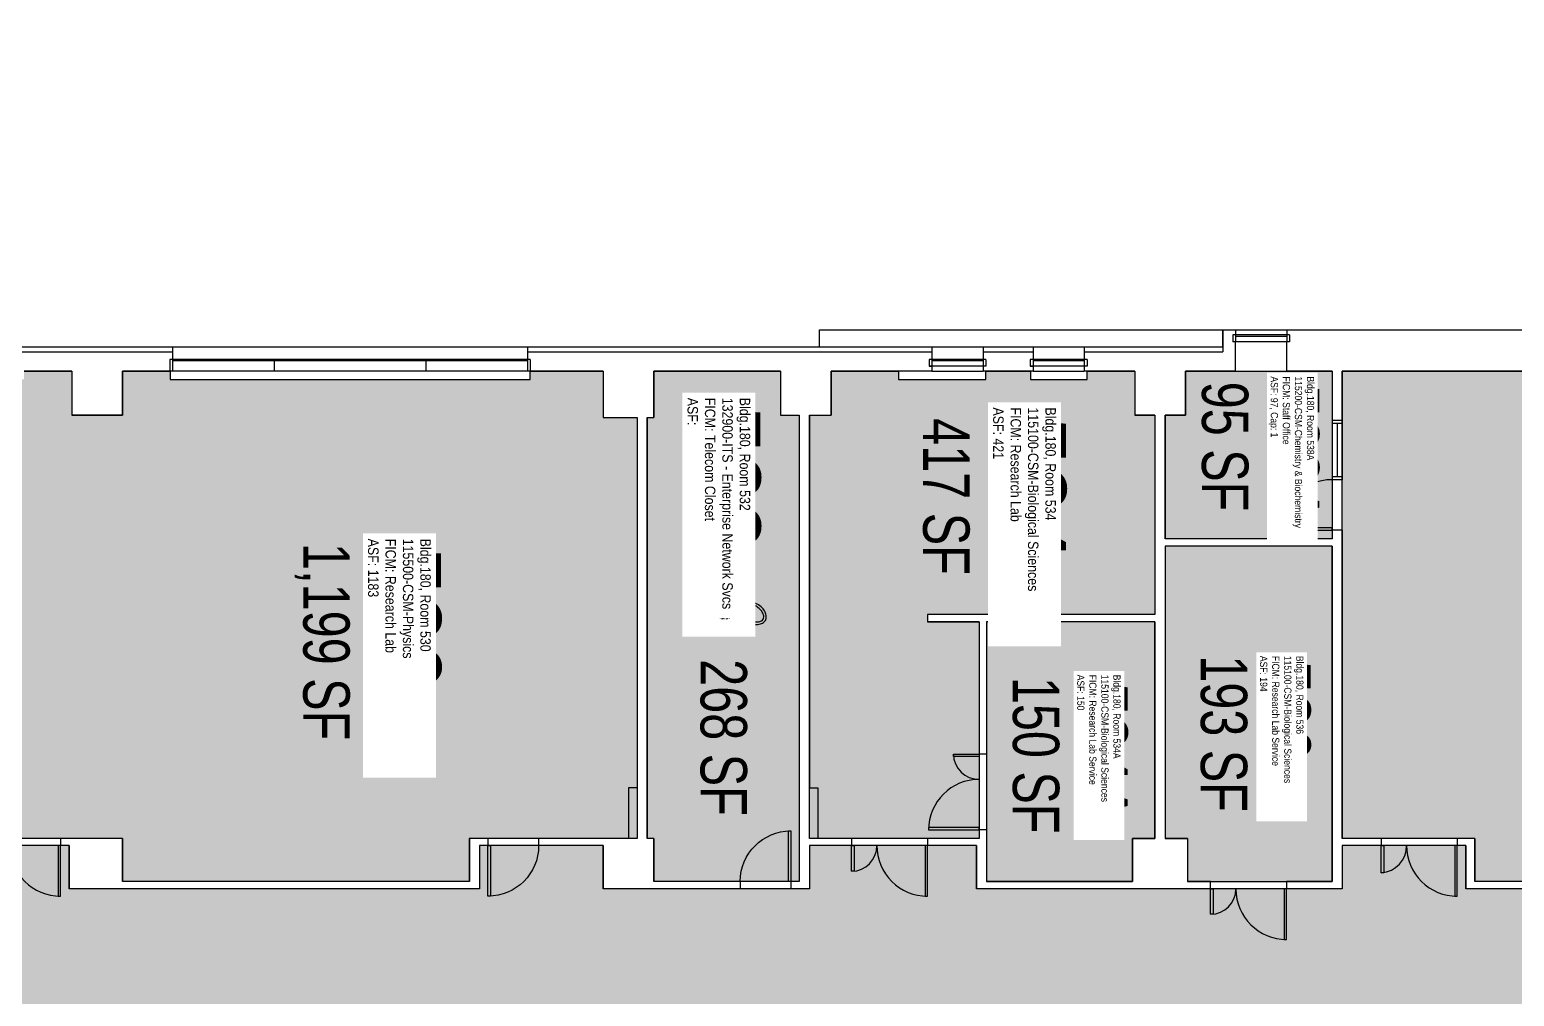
# Model space of a CAD drawing. Header units: inches. Extents: x 69212140 to 69217823, y 27675428 to 27678928.
# Drawn here: x 69215537 to 69216593, y 27678235 to 27678923 of the extents above; entities that cross this region are included whole.
import ezdxf
from ezdxf.enums import TextEntityAlignment as Align

# ---------------------------------------------------------------- set-up
doc = ezdxf.new("R2010")
doc.units = ezdxf.units.IN
doc.header["$LTSCALE"] = 0.25
doc.header["$MEASUREMENT"] = 0
doc.layers.get('0').update_dxf_attribs({"linetype": 'CONTINUOUS'})
for name, color, linetype in [('A-DOOR', 2, 'CONTINUOUS'), ('A-FLOR', 3, 'CONTINUOUS'), ('A-GLAZ', 1, 'CONTINUOUS'), ('A-IDEN-ICON', 4, 'CONTINUOUS'), ('A-IDEN-RNUM', 7, 'CONTINUOUS'), ('A-IDEN-SNUM', 4, 'CONTINUOUS'), ('A-IDEN-VNUM', 4, 'CONTINUOUS'), ('A-WALL', 5, 'CONTINUOUS'), ('AREA-ASSIGN', 7, 'CONTINUOUS'), ('AREA-GROSS', 1, 'CONTINUOUS'), ('AREA-TEXT', 3, 'CONTINUOUS'), ('Rooms-Category-Color', 7, 'CONTINUOUS'), ('Rooms-College-Color', 7, 'CONTINUOUS'), ('Rooms-Department-Color', 7, 'CONTINUOUS'), ('Rooms-Division-Color', 7, 'CONTINUOUS'), ('Rooms-Information', 7, 'CONTINUOUS')]:
    doc.layers.add(name, color=color, linetype=linetype)
doc.styles.add('CP_AREA', font='arial.ttf', dxfattribs={"height": 15})
doc.styles.add('CP_ROOMSNUMBER', font='arial.ttf', dxfattribs={"height": 1})
doc.styles.add('CP_ROOMVNUMBER', font='arial.ttf', dxfattribs={"width": 0.85, "height": 0.075})

# ---------------------------------------------------------------- blocks, each defined once
blk = doc.blocks.new('Z08D36')
at = {"linetype": 'Continuous', "lineweight": -3}
blk.add_lwpolyline([(-18, 0), (-16.25, 0), (-16.25, 36), (-18, 36)], close=True, dxfattribs=at)
blk.add_arc((-18, 0), 36, 0, 90)
blk = doc.blocks.new('CPPHONE')
for p, q in [((0.0096, 0.0252), (-0.0196, -0.0252)), ((0.0169, 0.0279), (-0.0182, -0.0329))]:
    blk.add_line(p, q)
for points in [[(0.0288, 0.0786, 0.139889), (0.0216, 0.0804, 0.107118), (0.0122, 0.0781, 0.079812), (0.0039, 0.0722, 0.067459), (-0.0035, 0.0626, 0.067459), (-0.008, 0.0515, 0.079812), (-0.009, 0.0413, 0.107118), (-0.0064, 0.032, 0.139889), (-0.0012, 0.0267, 0.139889), (0.0061, 0.0248, 0.107118), (0.0155, 0.0272, 0.079812), (0.0238, 0.0331, 0.067459), (0.0312, 0.0426, 0.067459), (0.0357, 0.0538, 0.079812), (0.0367, 0.0639, 0.107118), (0.034, 0.0732, 0.139889)], [(0.0263, 0.0743, 0.139889), (0.0218, 0.0754, 0.107118), (0.0144, 0.0736, 0.079812), (0.0074, 0.0686, 0.067459), (0.0008, 0.0601, 0.067459), (-0.0032, 0.0502, 0.079812), (-0.004, 0.0417, 0.107118), (-0.0019, 0.0344, 0.139889), (0.0013, 0.031, 0.139889), (0.0059, 0.0298, 0.107118), (0.0133, 0.0317, 0.079812), (0.0203, 0.0367, 0.067459), (0.0268, 0.0451, 0.067459), (0.0309, 0.055, 0.079812), (0.0317, 0.0636, 0.107118), (0.0296, 0.0709, 0.139889)], [(-0.0262, -0.0167, 0.139889), (-0.0334, -0.0148, 0.107118), (-0.0428, -0.0172, 0.079812), (-0.0511, -0.0231, 0.067459), (-0.0585, -0.0326, 0.067459), (-0.063, -0.0438, 0.079812), (-0.064, -0.0539, 0.107118), (-0.0614, -0.0632, 0.139889), (-0.0562, -0.0686, 0.139889), (-0.0489, -0.0704, 0.107118), (-0.0395, -0.0681, 0.079812), (-0.0312, -0.0622, 0.067459), (-0.0238, -0.0526, 0.067459), (-0.0193, -0.0415, 0.079812), (-0.0183, -0.0313, 0.107118), (-0.021, -0.022, 0.139889)], [(-0.0287, -0.021, 0.139889), (-0.0332, -0.0198, 0.107118), (-0.0406, -0.0217, 0.079812), (-0.0476, -0.0267, 0.067459), (-0.0542, -0.0351, 0.067459), (-0.0582, -0.045, 0.079812), (-0.059, -0.0536, 0.107118), (-0.0569, -0.0609, 0.139889), (-0.0537, -0.0643, 0.139889), (-0.0491, -0.0654, 0.107118), (-0.0417, -0.0636, 0.079812), (-0.0347, -0.0586, 0.067459), (-0.0282, -0.0501, 0.067459), (-0.0241, -0.0402, 0.079812), (-0.0233, -0.0317, 0.107118), (-0.0254, -0.0244, 0.139889)]]:
    blk.add_lwpolyline(points, format="xyb", close=True)
for points in [[(0.0364, 0.0572), (0.0417, 0.0308), (0.0382, 0.0108), (0.0082, -0.0411), (-0.0083, -0.0558), (-0.0338, -0.0645)], [(0.0334, 0.047), (0.0366, 0.0307), (0.0334, 0.0126), (0.0043, -0.0379), (-0.0109, -0.0514), (-0.0265, -0.0567)]]:
    blk.add_lwpolyline(points)

msp = doc.modelspace()

# ---------------------------------------------------------------- hatches: boundary and pattern name
at = {"layer": 'Rooms-Category-Color', "true_color": 0xe3f498}
for points in [[(69215893.2, 27678679.6), (69215945.2, 27678679.6), (69215945.2, 27678646.6), (69215969.2, 27678646.6), (69215969.2, 27678347), (69215945.2, 27678347), (69215945.2, 27678347), (69215850, 27678347), (69215850, 27678316.3), (69215603.2, 27678316.3), (69215603.2, 27678347), (69215461.8, 27678347), (69215461.8, 27678679.6), (69215492.9, 27678679.6), (69215492.9, 27678673.6), (69215533.2, 27678673.6), (69215533.2, 27678679.6), (69215567.2, 27678679.6), (69215567.2, 27678648.1), (69215603.2, 27678648.1), (69215603.2, 27678679.6), (69215637.2, 27678679.6), (69215637.2, 27678673.6), (69215893.2, 27678673.6), (69215893.2, 27678679.6)], [(69216289.4, 27678679.6), (69216323.2, 27678679.6), (69216323.2, 27678648.1), (69216337.6, 27678648.1), (69216337.6, 27678506.3), (69216175.8, 27678506.3), (69216175.8, 27678501), (69216212.6, 27678501), (69216212.6, 27678347), (69216091.8, 27678347), (69216091.8, 27678648.1), (69216107.2, 27678648.1), (69216107.2, 27678679.6), (69216155.2, 27678679.6), (69216155.2, 27678673.6), (69216217.4, 27678673.6), (69216217.4, 27678679.6), (69216249, 27678679.6), (69216249, 27678673.6), (69216289.4, 27678673.6)], [(69216793.3, 27678679.6), (69216842.6, 27678679.6), (69216842.6, 27678316.3), (69216738.7, 27678316.3), (69216738.7, 27678347), (69216699.7, 27678347), (69216699.7, 27678316.3), (69216608.2, 27678316.3), (69216608.2, 27678347), (69216602.9, 27678347), (69216602.9, 27678316.3), (69216565.1, 27678316.3), (69216565.1, 27678347), (69216470.8, 27678347), (69216470.8, 27678679.6), (69216701.2, 27678679.6), (69216701.2, 27678648.1), (69216737.2, 27678648.1), (69216737.2, 27678679.6), (69216752.9, 27678679.6), (69216754.9, 27678679.6), (69216791.3, 27678679.6)], [(69216344.8, 27678555), (69216344.8, 27678347), (69216360.7, 27678347), (69216360.7, 27678316.3), (69216463.6, 27678316.3), (69216463.6, 27678555)], [(69216217.8, 27678501), (69216217.8, 27678316.3), (69216321.7, 27678316.3), (69216321.7, 27678347), (69216337.6, 27678347), (69216337.6, 27678501)]]:
    msp.add_hatch(color=61, dxfattribs=at).paths.add_polyline_path(points)
at = {"layer": 'Rooms-Category-Color', "true_color": 0xadadad}
for points in [[(69216084.6, 27678316.3), (69215981.2, 27678316.3), (69215981.2, 27678347), (69215976.4, 27678347), (69215976.4, 27678646.6), (69215981.2, 27678646.6), (69215981.2, 27678679.6), (69216071.2, 27678679.6), (69216071.2, 27678648.1), (69216084.6, 27678648.1)], [(69217597.6, 27678311), (69217220.6, 27678311), (69217220.6, 27678341.8), (69217120.2, 27678341.8), (69217120.2, 27678311), (69216935.8, 27678311), (69216935.8, 27678341.8), (69216847.8, 27678341.8), (69216847.8, 27678311), (69216558.6, 27678311), (69216558.6, 27678341.8), (69216470.8, 27678341.8), (69216470.8, 27678311), (69216210.6, 27678311), (69216210.6, 27678341.8), (69216091.8, 27678341.8), (69216091.8, 27678311), (69215945.2, 27678311), (69215945.2, 27678341.8), (69215857.2, 27678341.8), (69215857.2, 27678311), (69215565.2, 27678311), (69215565.2, 27678341.8), (69215461.8, 27678341.8), (69215461.8, 27678314.5), (69215455.3, 27678314.5), (69215455.3, 27678316.1), (69215406, 27678316.1), (69215406, 27678311.1), (69215315.2, 27678311), (69215315.2, 27678215), (69215351.2, 27678215), (69215351.2, 27678197), (69215400.8, 27678197), (69215400.8, 27678215), (69215406, 27678215), (69215406, 27678209.9), (69215455.3, 27678209.9), (69215455.3, 27678211.5), (69215462.4, 27678211.5), (69215462.4, 27678215), (69215605.2, 27678215), (69215605.2, 27678184.3), (69215803.8, 27678184.3), (69215803.8, 27678215), (69216361.2, 27678215), (69216361.2, 27678184.3), (69216464.6, 27678184.3), (69216464.6, 27678215), (69216595.8, 27678215), (69216595.8, 27678184.3), (69216701.2, 27678184.3), (69216701.2, 27678215), (69216851.3, 27678215), (69216851.3, 27678179), (69216843.9, 27678179), (69216843.9, 27678149.7), (69216861.3, 27678084.6), (69217187.4, 27678172), (69217187.4, 27678215), (69217597.6, 27678215)]]:
    msp.add_hatch(color=253, dxfattribs=at).paths.add_polyline_path(points)
at = {"layer": 'Rooms-Category-Color', "true_color": 0xfa9ba3}
msp.add_hatch(color=241, dxfattribs=at).paths.add_polyline_path([(69216433.3, 27678679.6), (69216463.6, 27678679.6), (69216463.6, 27678560.3), (69216344.8, 27678560.2), (69216344.8, 27678648.1), (69216359.2, 27678648.1), (69216359.2, 27678679.6), (69216392.9, 27678679.6), (69216394.9, 27678679.6), (69216431.3, 27678679.6), (69216433.3, 27678679.6)])
at = {"layer": 'Rooms-College-Color', "true_color": 0xffe090}
for points in [[(69215893.2, 27678679.6), (69215945.2, 27678679.6), (69215945.2, 27678646.6), (69215969.2, 27678646.6), (69215969.2, 27678347), (69215945.2, 27678347), (69215945.2, 27678347), (69215850, 27678347), (69215850, 27678316.3), (69215603.2, 27678316.3), (69215603.2, 27678347), (69215461.8, 27678347), (69215461.8, 27678679.6), (69215492.9, 27678679.6), (69215492.9, 27678673.6), (69215533.2, 27678673.6), (69215533.2, 27678679.6), (69215567.2, 27678679.6), (69215567.2, 27678648.1), (69215603.2, 27678648.1), (69215603.2, 27678679.6), (69215637.2, 27678679.6), (69215637.2, 27678673.6), (69215893.2, 27678673.6), (69215893.2, 27678679.6)], [(69216289.4, 27678679.6), (69216323.2, 27678679.6), (69216323.2, 27678648.1), (69216337.6, 27678648.1), (69216337.6, 27678506.3), (69216175.8, 27678506.3), (69216175.8, 27678501), (69216212.6, 27678501), (69216212.6, 27678347), (69216091.8, 27678347), (69216091.8, 27678648.1), (69216107.2, 27678648.1), (69216107.2, 27678679.6), (69216155.2, 27678679.6), (69216155.2, 27678673.6), (69216217.4, 27678673.6), (69216217.4, 27678679.6), (69216249, 27678679.6), (69216249, 27678673.6), (69216289.4, 27678673.6)], [(69216433.3, 27678679.6), (69216463.6, 27678679.6), (69216463.6, 27678560.3), (69216344.8, 27678560.2), (69216344.8, 27678648.1), (69216359.2, 27678648.1), (69216359.2, 27678679.6), (69216392.9, 27678679.6), (69216394.9, 27678679.6), (69216431.3, 27678679.6), (69216433.3, 27678679.6)], [(69216793.3, 27678679.6), (69216842.6, 27678679.6), (69216842.6, 27678316.3), (69216738.7, 27678316.3), (69216738.7, 27678347), (69216699.7, 27678347), (69216699.7, 27678316.3), (69216608.2, 27678316.3), (69216608.2, 27678347), (69216602.9, 27678347), (69216602.9, 27678316.3), (69216565.1, 27678316.3), (69216565.1, 27678347), (69216470.8, 27678347), (69216470.8, 27678679.6), (69216701.2, 27678679.6), (69216701.2, 27678648.1), (69216737.2, 27678648.1), (69216737.2, 27678679.6), (69216752.9, 27678679.6), (69216754.9, 27678679.6), (69216791.3, 27678679.6)], [(69216344.8, 27678555), (69216344.8, 27678347), (69216360.7, 27678347), (69216360.7, 27678316.3), (69216463.6, 27678316.3), (69216463.6, 27678555)], [(69216217.8, 27678501), (69216217.8, 27678316.3), (69216321.7, 27678316.3), (69216321.7, 27678347), (69216337.6, 27678347), (69216337.6, 27678501)]]:
    msp.add_hatch(color=41, dxfattribs=at).paths.add_polyline_path(points)
at = {"layer": 'Rooms-College-Color', "true_color": 0xadadad}
for points in [[(69216084.6, 27678316.3), (69215981.2, 27678316.3), (69215981.2, 27678347), (69215976.4, 27678347), (69215976.4, 27678646.6), (69215981.2, 27678646.6), (69215981.2, 27678679.6), (69216071.2, 27678679.6), (69216071.2, 27678648.1), (69216084.6, 27678648.1)], [(69217597.6, 27678311), (69217220.6, 27678311), (69217220.6, 27678341.8), (69217120.2, 27678341.8), (69217120.2, 27678311), (69216935.8, 27678311), (69216935.8, 27678341.8), (69216847.8, 27678341.8), (69216847.8, 27678311), (69216558.6, 27678311), (69216558.6, 27678341.8), (69216470.8, 27678341.8), (69216470.8, 27678311), (69216210.6, 27678311), (69216210.6, 27678341.8), (69216091.8, 27678341.8), (69216091.8, 27678311), (69215945.2, 27678311), (69215945.2, 27678341.8), (69215857.2, 27678341.8), (69215857.2, 27678311), (69215565.2, 27678311), (69215565.2, 27678341.8), (69215461.8, 27678341.8), (69215461.8, 27678314.5), (69215455.3, 27678314.5), (69215455.3, 27678316.1), (69215406, 27678316.1), (69215406, 27678311.1), (69215315.2, 27678311), (69215315.2, 27678215), (69215351.2, 27678215), (69215351.2, 27678197), (69215400.8, 27678197), (69215400.8, 27678215), (69215406, 27678215), (69215406, 27678209.9), (69215455.3, 27678209.9), (69215455.3, 27678211.5), (69215462.4, 27678211.5), (69215462.4, 27678215), (69215605.2, 27678215), (69215605.2, 27678184.3), (69215803.8, 27678184.3), (69215803.8, 27678215), (69216361.2, 27678215), (69216361.2, 27678184.3), (69216464.6, 27678184.3), (69216464.6, 27678215), (69216595.8, 27678215), (69216595.8, 27678184.3), (69216701.2, 27678184.3), (69216701.2, 27678215), (69216851.3, 27678215), (69216851.3, 27678179), (69216843.9, 27678179), (69216843.9, 27678149.7), (69216861.3, 27678084.6), (69217187.4, 27678172), (69217187.4, 27678215), (69217597.6, 27678215)]]:
    msp.add_hatch(color=253, dxfattribs=at).paths.add_polyline_path(points)
at = {"layer": 'Rooms-Department-Color', "true_color": 0xffe090}
for points in [[(69215893.2, 27678679.6), (69215945.2, 27678679.6), (69215945.2, 27678646.6), (69215969.2, 27678646.6), (69215969.2, 27678347), (69215945.2, 27678347), (69215945.2, 27678347), (69215850, 27678347), (69215850, 27678316.3), (69215603.2, 27678316.3), (69215603.2, 27678347), (69215461.8, 27678347), (69215461.8, 27678679.6), (69215492.9, 27678679.6), (69215492.9, 27678673.6), (69215533.2, 27678673.6), (69215533.2, 27678679.6), (69215567.2, 27678679.6), (69215567.2, 27678648.1), (69215603.2, 27678648.1), (69215603.2, 27678679.6), (69215637.2, 27678679.6), (69215637.2, 27678673.6), (69215893.2, 27678673.6), (69215893.2, 27678679.6)], [(69216289.4, 27678679.6), (69216323.2, 27678679.6), (69216323.2, 27678648.1), (69216337.6, 27678648.1), (69216337.6, 27678506.3), (69216175.8, 27678506.3), (69216175.8, 27678501), (69216212.6, 27678501), (69216212.6, 27678347), (69216091.8, 27678347), (69216091.8, 27678648.1), (69216107.2, 27678648.1), (69216107.2, 27678679.6), (69216155.2, 27678679.6), (69216155.2, 27678673.6), (69216217.4, 27678673.6), (69216217.4, 27678679.6), (69216249, 27678679.6), (69216249, 27678673.6), (69216289.4, 27678673.6)], [(69216433.3, 27678679.6), (69216463.6, 27678679.6), (69216463.6, 27678560.3), (69216344.8, 27678560.2), (69216344.8, 27678648.1), (69216359.2, 27678648.1), (69216359.2, 27678679.6), (69216392.9, 27678679.6), (69216394.9, 27678679.6), (69216431.3, 27678679.6), (69216433.3, 27678679.6)], [(69216793.3, 27678679.6), (69216842.6, 27678679.6), (69216842.6, 27678316.3), (69216738.7, 27678316.3), (69216738.7, 27678347), (69216699.7, 27678347), (69216699.7, 27678316.3), (69216608.2, 27678316.3), (69216608.2, 27678347), (69216602.9, 27678347), (69216602.9, 27678316.3), (69216565.1, 27678316.3), (69216565.1, 27678347), (69216470.8, 27678347), (69216470.8, 27678679.6), (69216701.2, 27678679.6), (69216701.2, 27678648.1), (69216737.2, 27678648.1), (69216737.2, 27678679.6), (69216752.9, 27678679.6), (69216754.9, 27678679.6), (69216791.3, 27678679.6)], [(69216344.8, 27678555), (69216344.8, 27678347), (69216360.7, 27678347), (69216360.7, 27678316.3), (69216463.6, 27678316.3), (69216463.6, 27678555)], [(69216217.8, 27678501), (69216217.8, 27678316.3), (69216321.7, 27678316.3), (69216321.7, 27678347), (69216337.6, 27678347), (69216337.6, 27678501)]]:
    msp.add_hatch(color=41, dxfattribs=at).paths.add_polyline_path(points)
at = {"layer": 'Rooms-Department-Color', "true_color": 0xacacac}
for points in [[(69216084.6, 27678316.3), (69215981.2, 27678316.3), (69215981.2, 27678347), (69215976.4, 27678347), (69215976.4, 27678646.6), (69215981.2, 27678646.6), (69215981.2, 27678679.6), (69216071.2, 27678679.6), (69216071.2, 27678648.1), (69216084.6, 27678648.1)], [(69217597.6, 27678311), (69217220.6, 27678311), (69217220.6, 27678341.8), (69217120.2, 27678341.8), (69217120.2, 27678311), (69216935.8, 27678311), (69216935.8, 27678341.8), (69216847.8, 27678341.8), (69216847.8, 27678311), (69216558.6, 27678311), (69216558.6, 27678341.8), (69216470.8, 27678341.8), (69216470.8, 27678311), (69216210.6, 27678311), (69216210.6, 27678341.8), (69216091.8, 27678341.8), (69216091.8, 27678311), (69215945.2, 27678311), (69215945.2, 27678341.8), (69215857.2, 27678341.8), (69215857.2, 27678311), (69215565.2, 27678311), (69215565.2, 27678341.8), (69215461.8, 27678341.8), (69215461.8, 27678314.5), (69215455.3, 27678314.5), (69215455.3, 27678316.1), (69215406, 27678316.1), (69215406, 27678311.1), (69215315.2, 27678311), (69215315.2, 27678215), (69215351.2, 27678215), (69215351.2, 27678197), (69215400.8, 27678197), (69215400.8, 27678215), (69215406, 27678215), (69215406, 27678209.9), (69215455.3, 27678209.9), (69215455.3, 27678211.5), (69215462.4, 27678211.5), (69215462.4, 27678215), (69215605.2, 27678215), (69215605.2, 27678184.3), (69215803.8, 27678184.3), (69215803.8, 27678215), (69216361.2, 27678215), (69216361.2, 27678184.3), (69216464.6, 27678184.3), (69216464.6, 27678215), (69216595.8, 27678215), (69216595.8, 27678184.3), (69216701.2, 27678184.3), (69216701.2, 27678215), (69216851.3, 27678215), (69216851.3, 27678179), (69216843.9, 27678179), (69216843.9, 27678149.7), (69216861.3, 27678084.6), (69217187.4, 27678172), (69217187.4, 27678215), (69217597.6, 27678215)]]:
    msp.add_hatch(color=253, dxfattribs=at).paths.add_polyline_path(points)
at = {"layer": 'Rooms-Division-Color', "true_color": 0xffe090}
for points in [[(69215893.2, 27678679.6), (69215945.2, 27678679.6), (69215945.2, 27678646.6), (69215969.2, 27678646.6), (69215969.2, 27678347), (69215945.2, 27678347), (69215945.2, 27678347), (69215850, 27678347), (69215850, 27678316.3), (69215603.2, 27678316.3), (69215603.2, 27678347), (69215461.8, 27678347), (69215461.8, 27678679.6), (69215492.9, 27678679.6), (69215492.9, 27678673.6), (69215533.2, 27678673.6), (69215533.2, 27678679.6), (69215567.2, 27678679.6), (69215567.2, 27678648.1), (69215603.2, 27678648.1), (69215603.2, 27678679.6), (69215637.2, 27678679.6), (69215637.2, 27678673.6), (69215893.2, 27678673.6), (69215893.2, 27678679.6)], [(69216289.4, 27678679.6), (69216323.2, 27678679.6), (69216323.2, 27678648.1), (69216337.6, 27678648.1), (69216337.6, 27678506.3), (69216175.8, 27678506.3), (69216175.8, 27678501), (69216212.6, 27678501), (69216212.6, 27678347), (69216091.8, 27678347), (69216091.8, 27678648.1), (69216107.2, 27678648.1), (69216107.2, 27678679.6), (69216155.2, 27678679.6), (69216155.2, 27678673.6), (69216217.4, 27678673.6), (69216217.4, 27678679.6), (69216249, 27678679.6), (69216249, 27678673.6), (69216289.4, 27678673.6)], [(69216433.3, 27678679.6), (69216463.6, 27678679.6), (69216463.6, 27678560.3), (69216344.8, 27678560.2), (69216344.8, 27678648.1), (69216359.2, 27678648.1), (69216359.2, 27678679.6), (69216392.9, 27678679.6), (69216394.9, 27678679.6), (69216431.3, 27678679.6), (69216433.3, 27678679.6)], [(69216793.3, 27678679.6), (69216842.6, 27678679.6), (69216842.6, 27678316.3), (69216738.7, 27678316.3), (69216738.7, 27678347), (69216699.7, 27678347), (69216699.7, 27678316.3), (69216608.2, 27678316.3), (69216608.2, 27678347), (69216602.9, 27678347), (69216602.9, 27678316.3), (69216565.1, 27678316.3), (69216565.1, 27678347), (69216470.8, 27678347), (69216470.8, 27678679.6), (69216701.2, 27678679.6), (69216701.2, 27678648.1), (69216737.2, 27678648.1), (69216737.2, 27678679.6), (69216752.9, 27678679.6), (69216754.9, 27678679.6), (69216791.3, 27678679.6)], [(69216344.8, 27678555), (69216344.8, 27678347), (69216360.7, 27678347), (69216360.7, 27678316.3), (69216463.6, 27678316.3), (69216463.6, 27678555)], [(69216217.8, 27678501), (69216217.8, 27678316.3), (69216321.7, 27678316.3), (69216321.7, 27678347), (69216337.6, 27678347), (69216337.6, 27678501)]]:
    msp.add_hatch(color=41, dxfattribs=at).paths.add_polyline_path(points)
at = {"layer": 'Rooms-Division-Color', "true_color": 0xadadad}
for points in [[(69216084.6, 27678316.3), (69215981.2, 27678316.3), (69215981.2, 27678347), (69215976.4, 27678347), (69215976.4, 27678646.6), (69215981.2, 27678646.6), (69215981.2, 27678679.6), (69216071.2, 27678679.6), (69216071.2, 27678648.1), (69216084.6, 27678648.1)], [(69217597.6, 27678311), (69217220.6, 27678311), (69217220.6, 27678341.8), (69217120.2, 27678341.8), (69217120.2, 27678311), (69216935.8, 27678311), (69216935.8, 27678341.8), (69216847.8, 27678341.8), (69216847.8, 27678311), (69216558.6, 27678311), (69216558.6, 27678341.8), (69216470.8, 27678341.8), (69216470.8, 27678311), (69216210.6, 27678311), (69216210.6, 27678341.8), (69216091.8, 27678341.8), (69216091.8, 27678311), (69215945.2, 27678311), (69215945.2, 27678341.8), (69215857.2, 27678341.8), (69215857.2, 27678311), (69215565.2, 27678311), (69215565.2, 27678341.8), (69215461.8, 27678341.8), (69215461.8, 27678314.5), (69215455.3, 27678314.5), (69215455.3, 27678316.1), (69215406, 27678316.1), (69215406, 27678311.1), (69215315.2, 27678311), (69215315.2, 27678215), (69215351.2, 27678215), (69215351.2, 27678197), (69215400.8, 27678197), (69215400.8, 27678215), (69215406, 27678215), (69215406, 27678209.9), (69215455.3, 27678209.9), (69215455.3, 27678211.5), (69215462.4, 27678211.5), (69215462.4, 27678215), (69215605.2, 27678215), (69215605.2, 27678184.3), (69215803.8, 27678184.3), (69215803.8, 27678215), (69216361.2, 27678215), (69216361.2, 27678184.3), (69216464.6, 27678184.3), (69216464.6, 27678215), (69216595.8, 27678215), (69216595.8, 27678184.3), (69216701.2, 27678184.3), (69216701.2, 27678215), (69216851.3, 27678215), (69216851.3, 27678179), (69216843.9, 27678179), (69216843.9, 27678149.7), (69216861.3, 27678084.6), (69217187.4, 27678172), (69217187.4, 27678215), (69217597.6, 27678215)]]:
    msp.add_hatch(color=253, dxfattribs=at).paths.add_polyline_path(points)

# ---------------------------------------------------------------- linework, layer by layer
at = {"layer": 'A-DOOR'}
for points in [[(69216212.6, 27678407), (69216212.6, 27678405.3), (69216194.2, 27678405.3), (69216194.2, 27678407)], [(69216121.8, 27678341.8), (69216123.6, 27678341.8), (69216123.6, 27678323.6), (69216121.8, 27678323.6)], [(69216498.6, 27678341.8), (69216500.3, 27678341.8), (69216500.3, 27678322.5), (69216498.6, 27678322.5)], [(69216377.2, 27678311), (69216378.9, 27678311), (69216378.9, 27678293), (69216377.2, 27678293)]]:
    msp.add_lwpolyline(points, close=True, dxfattribs=at)
for centre, radius, start, end in [((69216212.5, 27678407.3), 18.3, 181.0111, 270.1702), ((69216121.7, 27678341.7), 18.1, 270.3388, 0.0578), ((69216497.5, 27678341.6), 19.1, 273.3104, 0.5335), ((69216377.2, 27678311), 18, 270, 0)]:
    msp.add_arc(centre, radius, start, end, dxfattribs=at)
at = {"layer": 'A-FLOR'}
msp.add_lwpolyline([(69216099.1, 27678696.9), (69216099.1, 27678708.9), (69216385.9, 27678708.9)], dxfattribs=at)
at = {"layer": 'A-GLAZ'}
for p, q in [((69216394.9, 27678708.9), (69216431.3, 27678708.9)), ((69216433.3, 27678700.5), (69216392.9, 27678700.5)), ((69216431.3, 27678705.3), (69216394.9, 27678705.3)), ((69216394.9, 27678705.3), (69216394.9, 27678700.5)), ((69216431.3, 27678704.3), (69216394.9, 27678704.3)), ((69216431.3, 27678705.3), (69216431.3, 27678700.5)), ((69215638.9, 27678696.9), (69215891.3, 27678696.9)), ((69215891.3, 27678687.9), (69215638.9, 27678687.9)), ((69215638.9, 27678687.9), (69215638.9, 27678679.6)), ((69215891.3, 27678686.9), (69215638.9, 27678686.9)), ((69215711.1, 27678687.9), (69215711.1, 27678679.6)), ((69215819.1, 27678687.9), (69215819.1, 27678679.6)), ((69215891.3, 27678687.9), (69215891.3, 27678679.6)), ((69216178.9, 27678696.9), (69216215.3, 27678696.9)), ((69216215.3, 27678687.9), (69216178.9, 27678687.9)), ((69216178.9, 27678687.9), (69216178.9, 27678679.6)), ((69216215.3, 27678686.9), (69216178.9, 27678686.9)), ((69216215.3, 27678687.9), (69216215.3, 27678683.1)), ((69216250.9, 27678696.9), (69216287.3, 27678696.9)), ((69216287.3, 27678687.9), (69216250.9, 27678687.9)), ((69216250.9, 27678687.9), (69216250.9, 27678679.6)), ((69216287.3, 27678686.9), (69216250.9, 27678686.9)), ((69216287.3, 27678687.9), (69216287.3, 27678683.1)), ((69215893.3, 27678679.6), (69215636.9, 27678679.6)), ((69216217.3, 27678683.1), (69216176.9, 27678683.1)), ((69216178.9, 27678679.6), (69216215.3, 27678679.6)), ((69216289.3, 27678683.1), (69216248.9, 27678683.1)), ((69216250.9, 27678679.6), (69216287.3, 27678679.6)), ((69216394.9, 27678679.6), (69216431.3, 27678679.6)), ((69216463.6, 27678644.3), (69216463.6, 27678602.3)), ((69216470.8, 27678642.3), (69216463.6, 27678642.3)), ((69216467.2, 27678642.3), (69216467.2, 27678604.3)), ((69216470.8, 27678644.3), (69216470.8, 27678602.3)), ((69216470.8, 27678604.3), (69216463.6, 27678604.3)), ((69216470.8, 27678602.3), (69216463.6, 27678602.3))]:
    msp.add_line(p, q, dxfattribs=at)
for points in [[(69215969.2, 27678383), (69215969.2, 27678347), (69215963.2, 27678347)], [(69216097.8, 27678347), (69216091.8, 27678347), (69216091.8, 27678383)]]:
    msp.add_lwpolyline(points, dxfattribs=at)
at = {"layer": 'A-WALL'}
for p, q in [((69216385.9, 27678708.9), (69216385.9, 27678696.9)), ((69216385.9, 27678708.9), (69216394.9, 27678708.9)), ((69216394.9, 27678708.9), (69216394.9, 27678705.3)), ((69216431.3, 27678708.9), (69216791.3, 27678708.9)), ((69216431.3, 27678708.9), (69216431.3, 27678705.3)), ((69216394.9, 27678705.3), (69216392.9, 27678705.3)), ((69216392.9, 27678705.3), (69216392.9, 27678700.5)), ((69216394.9, 27678700.5), (69216392.9, 27678700.5)), ((69216394.9, 27678679.6), (69216394.9, 27678700.5)), ((69216433.3, 27678705.3), (69216431.3, 27678705.3)), ((69216433.3, 27678700.5), (69216431.3, 27678700.5)), ((69216431.3, 27678679.6), (69216431.3, 27678700.5)), ((69216433.3, 27678705.3), (69216433.3, 27678700.5)), ((69215531.3, 27678696.9), (69215638.9, 27678696.9)), ((69215531.3, 27678693.3), (69215638.9, 27678693.3)), ((69215638.9, 27678687.9), (69215636.9, 27678687.9)), ((69215636.9, 27678687.9), (69215636.9, 27678679.6)), ((69215638.9, 27678696.9), (69215638.9, 27678687.9)), ((69215891.3, 27678696.9), (69215891.3, 27678687.9)), ((69215891.3, 27678696.9), (69216178.9, 27678696.9)), ((69215891.3, 27678693.3), (69216178.9, 27678693.3)), ((69215893.3, 27678687.9), (69215891.3, 27678687.9)), ((69215893.3, 27678687.9), (69215893.3, 27678679.6)), ((69216178.9, 27678687.9), (69216176.9, 27678687.9)), ((69216176.9, 27678687.9), (69216176.9, 27678683.1)), ((69216178.9, 27678696.9), (69216178.9, 27678687.9)), ((69216215.3, 27678696.9), (69216250.9, 27678696.9)), ((69216215.3, 27678696.9), (69216215.3, 27678687.9)), ((69216215.3, 27678693.3), (69216250.9, 27678693.3)), ((69216217.3, 27678687.9), (69216215.3, 27678687.9)), ((69216217.3, 27678687.9), (69216217.3, 27678683.1)), ((69216250.9, 27678687.9), (69216248.9, 27678687.9)), ((69216248.9, 27678687.9), (69216248.9, 27678683.1)), ((69216250.9, 27678696.9), (69216250.9, 27678687.9)), ((69216287.3, 27678696.9), (69216287.3, 27678687.9)), ((69216287.3, 27678696.9), (69216385.9, 27678696.9)), ((69216287.3, 27678693.3), (69216385.9, 27678693.3)), ((69216289.3, 27678687.9), (69216287.3, 27678687.9)), ((69216289.3, 27678687.9), (69216289.3, 27678683.1)), ((69216385.9, 27678696.9), (69216385.9, 27678693.3)), ((69215567.2, 27678679.6), (69215533.3, 27678679.6)), ((69215567.2, 27678679.6), (69215567.2, 27678648.1)), ((69215603.2, 27678679.6), (69215603.2, 27678648.1)), ((69215636.9, 27678679.6), (69215603.2, 27678679.6)), ((69215945.2, 27678679.6), (69215893.3, 27678679.6)), ((69215945.2, 27678679.6), (69215945.2, 27678646.6)), ((69215981.2, 27678679.6), (69215981.2, 27678646.6)), ((69216071.2, 27678679.6), (69215981.2, 27678679.6)), ((69216071.2, 27678679.6), (69216071.2, 27678648.1)), ((69216178.9, 27678679.6), (69216107.2, 27678679.6)), ((69216107.2, 27678679.6), (69216107.2, 27678648.1)), ((69216176.9, 27678683.1), (69216178.9, 27678683.1)), ((69216178.9, 27678683.1), (69216178.9, 27678679.6)), ((69216217.3, 27678683.1), (69216215.3, 27678683.1)), ((69216215.3, 27678683.1), (69216215.3, 27678679.6)), ((69216250.9, 27678679.6), (69216215.3, 27678679.6)), ((69216248.9, 27678683.1), (69216250.9, 27678683.1)), ((69216250.9, 27678683.1), (69216250.9, 27678679.6)), ((69216289.3, 27678683.1), (69216287.3, 27678683.1)), ((69216287.3, 27678683.1), (69216287.3, 27678679.6)), ((69216323.2, 27678679.6), (69216287.3, 27678679.6)), ((69216323.2, 27678679.6), (69216323.2, 27678648.1)), ((69216359.2, 27678679.6), (69216359.2, 27678648.1)), ((69216394.9, 27678679.6), (69216359.2, 27678679.6)), ((69216463.6, 27678679.6), (69216431.3, 27678679.6)), ((69216463.6, 27678679.6), (69216463.6, 27678644.3)), ((69216470.8, 27678679.6), (69216470.8, 27678644.3)), ((69216701.2, 27678679.6), (69216470.8, 27678679.6)), ((69215603.2, 27678648.1), (69215567.2, 27678648.1)), ((69215945.2, 27678646.6), (69215969.2, 27678646.6)), ((69215969.2, 27678646.6), (69215969.2, 27678383)), ((69215976.4, 27678646.6), (69215976.4, 27678347)), ((69215976.4, 27678646.6), (69215981.2, 27678646.6)), ((69216071.2, 27678648.1), (69216084.6, 27678648.1)), ((69216084.6, 27678648.1), (69216084.6, 27678316.3)), ((69216091.8, 27678648.1), (69216091.8, 27678383)), ((69216091.8, 27678648.1), (69216107.2, 27678648.1)), ((69216337.6, 27678648.1), (69216323.2, 27678648.1)), ((69216337.6, 27678648.1), (69216337.6, 27678506.3)), ((69216344.8, 27678648.1), (69216344.8, 27678560.3)), ((69216359.2, 27678648.1), (69216344.8, 27678648.1)), ((69216470.8, 27678644.3), (69216463.6, 27678644.3)), ((69216463.6, 27678560.3), (69216344.8, 27678560.3)), ((69216463.6, 27678566.3), (69216463.6, 27678560.3)), ((69216470.8, 27678566.3), (69216463.6, 27678566.3)), ((69216470.8, 27678566.3), (69216470.8, 27678347)), ((69216344.8, 27678555), (69216344.8, 27678347)), ((69216463.6, 27678555), (69216344.8, 27678555)), ((69216463.6, 27678555), (69216463.6, 27678316.3)), ((69216337.6, 27678506.3), (69216175.8, 27678506.3)), ((69216175.8, 27678506.3), (69216175.8, 27678501)), ((69216212.6, 27678501), (69216175.8, 27678501)), ((69216212.6, 27678501), (69216212.6, 27678407)), ((69216337.6, 27678501), (69216217.8, 27678501)), ((69216217.8, 27678501), (69216217.8, 27678407)), ((69216337.6, 27678501), (69216337.6, 27678347)), ((69216337.6, 27678500.6), (69216337.6, 27678347)), ((69216217.8, 27678407), (69216212.6, 27678407)), ((69216217.8, 27678353), (69216212.6, 27678353)), ((69216212.6, 27678353), (69216212.6, 27678347)), ((69216217.8, 27678353), (69216217.8, 27678316.3)), ((69215603.2, 27678347), (69215559.2, 27678347)), ((69215559.2, 27678347), (69215559.2, 27678341.8)), ((69215565.2, 27678341.8), (69215559.2, 27678341.8)), ((69215565.2, 27678341.8), (69215559.2, 27678341.8)), ((69215565.2, 27678341.8), (69215565.2, 27678311)), ((69215565.2, 27678341.8), (69215565.2, 27678311)), ((69215603.2, 27678347), (69215603.2, 27678316.3)), ((69215863.2, 27678347), (69215849.9, 27678347)), ((69215849.9, 27678347), (69215849.9, 27678316.3)), ((69215863.2, 27678341.8), (69215857.2, 27678341.8)), ((69215857.2, 27678341.8), (69215857.2, 27678311)), ((69215863.2, 27678347), (69215863.2, 27678341.8)), ((69215899.2, 27678347), (69215899.2, 27678341.8)), ((69215963.2, 27678347), (69215899.2, 27678347)), ((69215945.2, 27678341.8), (69215899.2, 27678341.8)), ((69215945.2, 27678341.8), (69215945.2, 27678311)), ((69215981.2, 27678347), (69215976.4, 27678347)), ((69215981.2, 27678347), (69215981.2, 27678316.3)), ((69216121.8, 27678341.8), (69216091.8, 27678341.8)), ((69216091.8, 27678341.8), (69216091.8, 27678311)), ((69216121.8, 27678347), (69216097.8, 27678347)), ((69216121.8, 27678347), (69216121.8, 27678341.8)), ((69216212.6, 27678347), (69216175.8, 27678347)), ((69216175.8, 27678347), (69216175.8, 27678341.8)), ((69216210.6, 27678341.8), (69216175.8, 27678341.8)), ((69216210.6, 27678341.8), (69216210.6, 27678311)), ((69216337.6, 27678347), (69216321.7, 27678347)), ((69216321.7, 27678347), (69216321.7, 27678316.3)), ((69216360.7, 27678347), (69216344.8, 27678347)), ((69216360.7, 27678347), (69216360.7, 27678316.3)), ((69216498.6, 27678347), (69216470.8, 27678347)), ((69216498.6, 27678341.8), (69216470.8, 27678341.8)), ((69216470.8, 27678341.8), (69216470.8, 27678311)), ((69216498.6, 27678347), (69216498.6, 27678341.8)), ((69216565.1, 27678347), (69216552.6, 27678347)), ((69216552.6, 27678347), (69216552.6, 27678341.8)), ((69216558.6, 27678341.8), (69216552.6, 27678341.8)), ((69216558.6, 27678341.8), (69216558.6, 27678311)), ((69216565.1, 27678347), (69216565.1, 27678316.3)), ((69215857.2, 27678311), (69215565.2, 27678311)), ((69215849.9, 27678316.3), (69215603.2, 27678316.3)), ((69216042.6, 27678311), (69215945.2, 27678311)), ((69216042.6, 27678316.3), (69215981.2, 27678316.3)), ((69216042.6, 27678316.3), (69216042.6, 27678311)), ((69216084.6, 27678316.3), (69216078.6, 27678316.3)), ((69216078.6, 27678316.3), (69216078.6, 27678311)), ((69216091.8, 27678311), (69216078.6, 27678311)), ((69216377.2, 27678311), (69216210.6, 27678311)), ((69216321.7, 27678316.3), (69216217.8, 27678316.3)), ((69216377.2, 27678316.3), (69216360.7, 27678316.3)), ((69216377.2, 27678311), (69216377.2, 27678316.3)), ((69216463.6, 27678316.3), (69216431.2, 27678316.3)), ((69216431.2, 27678316.3), (69216431.2, 27678311)), ((69216470.8, 27678311), (69216431.2, 27678311)), ((69216847.8, 27678311), (69216558.6, 27678311)), ((69216602.9, 27678316.3), (69216565.1, 27678316.3))]:
    msp.add_line(p, q, dxfattribs=at)
for points in [[(69215969.2, 27678383), (69215963.2, 27678383), (69215963.2, 27678347)], [(69216091.8, 27678383), (69216097.8, 27678383), (69216097.8, 27678347)]]:
    msp.add_lwpolyline(points, dxfattribs=at)
at = {"layer": 'AREA-ASSIGN'}
for points in [[(69215533.2, 27678679.6), (69215567.2, 27678679.6), (69215567.2, 27678648.1), (69215603.2, 27678648.1), (69215603.2, 27678679.6), (69215637.2, 27678679.6), (69215637.2, 27678673.6), (69215893.2, 27678673.6), (69215893.2, 27678679.6), (69215893.2, 27678679.6), (69215945.2, 27678679.6), (69215945.2, 27678646.6), (69215969.2, 27678646.6), (69215969.2, 27678347), (69215969.2, 27678347), (69215969.2, 27678347), (69215969.2, 27678347), (69215969.2, 27678347), (69215945.2, 27678347), (69215945.2, 27678347), (69215850, 27678347), (69215850, 27678316.3), (69215603.2, 27678316.3), (69215603.2, 27678347), (69215461.8, 27678347)], [(69216847.8, 27678311), (69216558.6, 27678311), (69216558.6, 27678341.8), (69216470.8, 27678341.8), (69216470.8, 27678311), (69216210.6, 27678311), (69216210.6, 27678341.8), (69216091.8, 27678341.8), (69216091.8, 27678311), (69215945.2, 27678311), (69215945.2, 27678341.8), (69215857.2, 27678341.8), (69215857.2, 27678311), (69215565.2, 27678311), (69215565.2, 27678341.8), (69215461.8, 27678341.8)]]:
    msp.add_lwpolyline(points, dxfattribs=at)
for points in [[(69216084.6, 27678316.3), (69215981.2, 27678316.3), (69215981.2, 27678347), (69215976.4, 27678347), (69215976.4, 27678646.6), (69215981.2, 27678646.6), (69215981.2, 27678679.6), (69216071.2, 27678679.6), (69216071.2, 27678648.1), (69216084.6, 27678648.1)], [(69216289.4, 27678679.6), (69216323.2, 27678679.6), (69216323.2, 27678648.1), (69216337.6, 27678648.1), (69216337.6, 27678506.3), (69216175.8, 27678506.3), (69216175.8, 27678501), (69216212.6, 27678501), (69216212.6, 27678347), (69216091.8, 27678347), (69216091.8, 27678648.1), (69216107.2, 27678648.1), (69216107.2, 27678679.6), (69216155.2, 27678679.6), (69216155.2, 27678673.6), (69216217.4, 27678673.6), (69216217.4, 27678679.6), (69216249, 27678679.6), (69216249, 27678673.6), (69216289.4, 27678673.6), (69216289.4, 27678679.6)], [(69216433.3, 27678679.6), (69216463.6, 27678679.6), (69216463.6, 27678560.3), (69216344.8, 27678560.2), (69216344.8, 27678648.1), (69216359.2, 27678648.1), (69216359.2, 27678679.6), (69216392.9, 27678679.6), (69216394.9, 27678679.6), (69216431.3, 27678679.6), (69216433.3, 27678679.6)], [(69216793.3, 27678679.6), (69216842.6, 27678679.6), (69216842.6, 27678316.3), (69216738.7, 27678316.3), (69216738.7, 27678347), (69216699.7, 27678347), (69216699.7, 27678316.3), (69216608.2, 27678316.3), (69216608.2, 27678347), (69216602.9, 27678347), (69216602.9, 27678316.3), (69216565.1, 27678316.3), (69216565.1, 27678347), (69216470.8, 27678347), (69216470.8, 27678679.6), (69216701.2, 27678679.6), (69216701.2, 27678648.1), (69216737.2, 27678648.1), (69216737.2, 27678679.6), (69216752.9, 27678679.6), (69216754.9, 27678679.6), (69216791.3, 27678679.6), (69216793.3, 27678679.6)], [(69216344.8, 27678555), (69216344.8, 27678347), (69216344.8, 27678347), (69216360.7, 27678347), (69216360.7, 27678316.3), (69216463.6, 27678316.3), (69216463.6, 27678555)], [(69216217.8, 27678501), (69216217.8, 27678316.3), (69216321.7, 27678316.3), (69216321.7, 27678347), (69216337.6, 27678347), (69216337.6, 27678501)]]:
    msp.add_lwpolyline(points, close=True, dxfattribs=at)
at = {"layer": 'AREA-GROSS'}
msp.add_lwpolyline([(69214709.7, 27677311.6), (69214412.9, 27678127), (69214627.6, 27678205.1), (69214516.9, 27678725.9), (69214998.2, 27678828.2), (69215056.5, 27678554), (69214985.9, 27678528.4), (69214985.9, 27678372.5), (69215161, 27678372.5), (69215162.2, 27678374.5), (69215192.9, 27678592.9), (69215315.2, 27678592.9), (69215315.2, 27678648.2), (69215057.4, 27678554.4), (69214999.2, 27678828.4), (69215442.4, 27678922.6), (69215490.4, 27678696.9), (69216385.9, 27678696.9), (69216385.9, 27678708.9), (69216944.3, 27678708.9)], dxfattribs=at)

# ---------------------------------------------------------------- block references
at = {"layer": 'A-DOOR'}
for p, rotation in [((69216463.6, 27678584.3), 90), ((69216212.6, 27678371), 90.00002054392837), ((69215541.2, 27678341.8), 180), ((69216157.8, 27678341.8), 180.0000205172479), ((69216534.6, 27678341.8), 180.0000205172479), ((69216413.2, 27678311), 180)]:
    msp.add_blockref('Z08D36', p, dxfattribs=dict(at, rotation=rotation))
at = {"layer": 'A-DOOR', "xscale": -1}
msp.add_blockref('Z08D36', (69216060.6, 27678316.3), dxfattribs=at)
at = {"layer": 'A-DOOR', "xscale": -1, "rotation": 180}
msp.add_blockref('Z08D36', (69215881.2, 27678341.8), dxfattribs=at)
at = {"layer": 'A-IDEN-ICON', "xscale": 360.0000000025632, "yscale": 360.0000000025632, "zscale": 360.0000000025632, "rotation": 270}
msp.add_blockref('CPPHONE', (69216032.2, 27678512.5), dxfattribs=at)

# ---------------------------------------------------------------- texts
at = {"layer": 'A-IDEN-RNUM', "style": 'CP_ROOMSNUMBER'}
for s, p in [('0538-A0', (69216436.4, 27678620.5)), ('0534-00', (69216248.4, 27678595.8)), ('0530-00', (69215803.8, 27678503.4)), ('0532-00', (69216031.4, 27678503.3)), ('0536-00', (69216430.3, 27678438.3)), ('0534-A0', (69216300.2, 27678408.2))]:
    msp.add_text(s, height=1, dxfattribs=at).set_placement(p, align=Align.MIDDLE)
at = {"layer": 'A-IDEN-SNUM', "style": 'CP_ROOMSNUMBER'}
for s, p in [('18000538A0', (69216436.4, 27678620.5)), ('1800053400', (69216248.4, 27678595.8)), ('1800053000', (69215803.8, 27678503.4)), ('1800053200', (69216031.4, 27678503.3)), ('1800053600', (69216430.3, 27678438.3)), ('18000534A0', (69216300.2, 27678408.2))]:
    msp.add_text(s, height=1, dxfattribs=at).set_placement(p, align=Align.MIDDLE)
at = {"layer": 'A-IDEN-VNUM', "style": 'CP_ROOMVNUMBER', "width": 0.85}
for s, height, p in [('538A', 36, (69216436.4, 27678620.5)), ('532', 52, (69216031, 27678603.8)), ('534', 52, (69216248.4, 27678595.8)), ('530', 52, (69215803.8, 27678503.4)), ('536', 36, (69216430.3, 27678438.3)), ('534A', 36, (69216300.2, 27678408.2))]:
    msp.add_text(s, height=height, rotation=270, dxfattribs=at).set_placement(p, align=Align.MIDDLE)
at = {"layer": 'AREA-TEXT', "style": 'CP_AREA', "width": 0.75}
for s, p in [('95 SF', (69216387.5, 27678625.9)), ('417 SF', (69216189.2, 27678590.3)), ('1,199 SF', (69215748.3, 27678487)), ('268 SF', (69216030.9, 27678418.8)), ('193 SF', (69216386.7, 27678421.6)), ('150 SF', (69216253, 27678406.2))]:
    msp.add_text(s, height=33, rotation=270, dxfattribs=at).set_placement(p, align=Align.MIDDLE_CENTER)

# ---------------------------------------------------------------- next in the draw order: texts
at = {"layer": 'Rooms-Information', "attachment_point": 7, "rotation": 270, "style": 'CP_ROOMVNUMBER', "bg_fill": 3, "box_fill_scale": 1.5, "bg_fill_color": 256, "bg_fill_true_color": 13158600, "bg_fill_transparency": 0}
for s, insert, char_height, width in [('Bldg.180, Room 538A^M^J115200-CSM-Chemistry & Biochemistry^M^JFICM: Staff Office^M^JASF: 97, Cap: 1', (69216418.4, 27678675.8), 5.143, 115.2), ('Bldg.180, Room 532^M^J132900-ITS - Enterprise Network Svcs^M^JFICM: Telecom Closet^M^JASF: ', (69216005, 27678660.6), 7.429, 166.4), ('Bldg.180, Room 534^M^J115100-CSM-Biological Sciences^M^JFICM: Research Lab^M^JASF: 421', (69216222.4, 27678653.7), 7.429, 166.4), ('Bldg.180, Room 530^M^J115500-CSM-Physics^M^JFICM: Research Lab^M^JASF: 1183', (69215777.8, 27678560.3), 7.429, 166.4), ('Bldg.180, Room 536^M^J115100-CSM-Biological Sciences^M^JFICM: Research Lab Service^M^JASF: 194', (69216412.3, 27678476.9), 5.143, 115.2), ('Bldg.180, Room 534A^M^J115100-CSM-Biological Sciences^M^JFICM: Research Lab Service^M^JASF: 150', (69216282.2, 27678463.5), 5.143, 115.2)]:
    msp.add_mtext(s, dxfattribs=dict(at, insert=insert, char_height=char_height, width=width))

doc.saveas('drawing.dxf')
